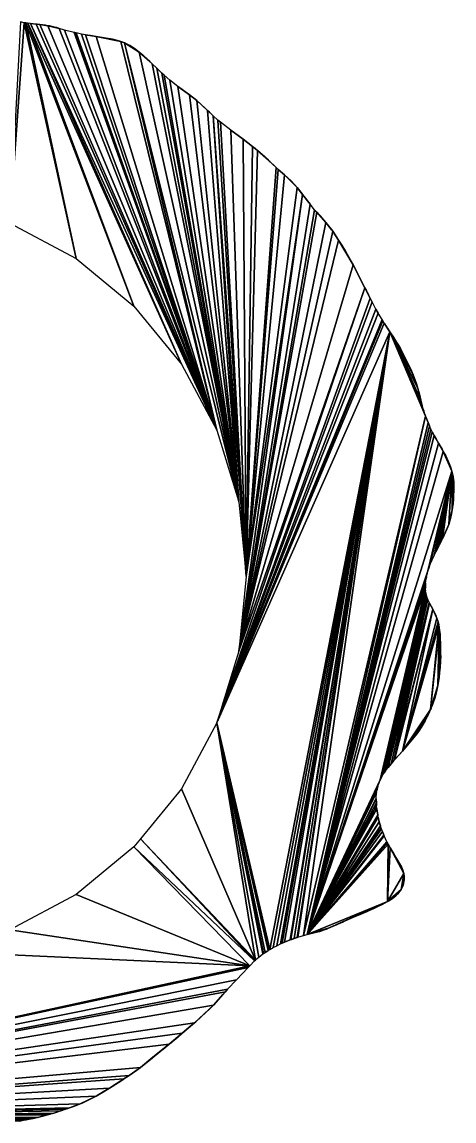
# Model space of a CAD drawing. Extents: x -96 to 96, y -96 to 93.
# Drawn here: x 25.7 to 95.7, y -88.3 to 89.9 of the extents above; entities that cross this region are included whole.
import ezdxf

# ---------------------------------------------------------------- set-up
doc = ezdxf.new("R2010")
doc.units = 0

msp = doc.modelspace()

# ---------------------------------------------------------------- linework, layer by layer
for points in [[(26.04, 89.79, 94), (25.43, 89.91, 94), (23.73, 57.28, 94)], [(26.04, 89.79, 94), (23.73, 57.28, 94), (34.45, 51.55, 94)], [(26.31, 89.75, 94), (26.04, 89.79, 94), (34.45, 51.55, 94)], [(26.31, 89.75, 94), (34.45, 51.55, 94), (43.84, 43.84, 94)], [(26.65, 89.7, 94), (26.31, 89.75, 94), (43.84, 43.84, 94)], [(26.65, 89.7, 94), (43.84, 43.84, 94), (51.55, 34.45, 94)], [(27.08, 89.65, 94), (26.65, 89.7, 94), (51.55, 34.45, 94)], [(27.97, 89.56, 94), (27.44, 89.62, 94), (27.08, 89.65, 94)], [(27.08, 89.65, 94), (51.55, 34.45, 94), (57.28, 23.73, 94)], [(27.97, 89.56, 94), (27.08, 89.65, 94), (57.28, 23.73, 94)], [(28.57, 89.49, 94), (28.17, 89.54, 94), (27.97, 89.56, 94)], [(28.57, 89.49, 94), (27.97, 89.56, 94), (57.28, 23.73, 94)], [(29.48, 89.37, 94), (28.73, 89.47, 94), (28.57, 89.49, 94)], [(29.88, 89.31, 94), (29.48, 89.37, 94), (28.57, 89.49, 94)], [(29.88, 89.31, 94), (28.57, 89.49, 94), (57.28, 23.73, 94)], [(30.79, 89.13, 94), (30.13, 89.27, 94), (29.88, 89.31, 94)], [(31.18, 89.04, 94), (30.79, 89.13, 94), (29.88, 89.31, 94)], [(31.7, 88.87, 94), (31.18, 89.04, 94), (29.88, 89.31, 94)], [(31.7, 88.87, 94), (29.88, 89.31, 94), (57.28, 23.73, 94)], [(31.7, 88.87, 94), (31.32, 89.01, 94), (31.18, 89.04, 94)], [(32.6, 88.59, 94), (31.7, 88.87, 94), (57.28, 23.73, 94)], [(34.16, 88.2, 94), (32.6, 88.59, 94), (57.28, 23.73, 94)], [(34.31, 88.16, 94), (34.24, 88.18, 94), (34.16, 88.2, 94)], [(34.31, 88.16, 94), (34.16, 88.2, 94), (57.28, 23.73, 94)], [(34.46, 88.13, 94), (34.31, 88.16, 94), (57.28, 23.73, 94)], [(35.36, 87.96, 94), (34.46, 88.13, 94), (57.28, 23.73, 94)], [(35.99, 87.84, 94), (35.36, 87.96, 94), (57.28, 23.73, 94)], [(37.71, 87.55, 94), (36.79, 87.72, 94), (35.99, 87.84, 94)], [(37.71, 87.55, 94), (35.99, 87.84, 94), (57.28, 23.73, 94)], [(39.03, 87.34, 94), (37.99, 87.51, 94), (37.71, 87.55, 94)], [(40.8, 87, 94), (39.03, 87.34, 94), (37.71, 87.55, 94)], [(41.7, 86.72, 94), (40.8, 87, 94), (37.71, 87.55, 94)], [(41.7, 86.72, 94), (37.71, 87.55, 94), (57.28, 23.73, 94)], [(40.57, 87.07, 94), (40.38, 87.1, 94), (39.03, 87.34, 94)], [(40.8, 87, 94), (40.57, 87.07, 94), (39.03, 87.34, 94)], [(41.7, 86.72, 94), (41.09, 86.93, 94), (40.8, 87, 94)], [(42.26, 86.53, 94), (42.01, 86.63, 94), (41.7, 86.72, 94)], [(42.29, 86.52, 94), (42.26, 86.53, 94), (41.7, 86.72, 94)], [(42.29, 86.52, 94), (41.7, 86.72, 94), (57.28, 23.73, 94)], [(43.15, 86.09, 94), (42.7, 86.33, 94), (42.29, 86.52, 94)], [(43.76, 85.71, 94), (43.15, 86.09, 94), (42.29, 86.52, 94)], [(42.29, 86.52, 94), (57.28, 23.73, 94), (60.81, 12.1, 94)], [(44.67, 85.03, 94), (43.76, 85.71, 94), (42.29, 86.52, 94)], [(44.67, 85.03, 94), (42.29, 86.52, 94), (60.81, 12.1, 94)], [(43.76, 85.71, 94), (43.28, 86.02, 94), (43.15, 86.09, 94)], [(43.93, 85.59, 94), (43.87, 85.63, 94), (43.76, 85.71, 94)], [(44.67, 85.03, 94), (43.93, 85.59, 94), (43.76, 85.71, 94)], [(44.67, 85.03, 94), (44.42, 85.23, 94), (43.93, 85.59, 94)], [(45.25, 84.54, 94), (45.12, 84.65, 94), (44.67, 85.03, 94)], [(45.35, 84.45, 94), (45.25, 84.54, 94), (44.67, 85.03, 94)], [(46.4, 83.49, 94), (45.35, 84.45, 94), (44.67, 85.03, 94)], [(46.79, 83.1, 94), (46.4, 83.49, 94), (44.67, 85.03, 94)], [(46.79, 83.1, 94), (44.67, 85.03, 94), (60.81, 12.1, 94)], [(46.4, 83.49, 94), (45.5, 84.32, 94), (45.35, 84.45, 94)], [(47.52, 82.41, 94), (46.79, 83.1, 94), (60.81, 12.1, 94)], [(48.33, 81.63, 94), (47.79, 82.16, 94), (47.52, 82.41, 94)], [(48.33, 81.63, 94), (47.52, 82.41, 94), (60.81, 12.1, 94)], [(48.74, 81.27, 94), (48.33, 81.63, 94), (60.81, 12.1, 94)], [(49.64, 80.5, 94), (48.74, 81.27, 94), (60.81, 12.1, 94)], [(50.97, 79.46, 94), (49.64, 80.5, 94), (60.81, 12.1, 94)], [(52.83, 78.08, 94), (51.08, 79.38, 94), (50.97, 79.46, 94)], [(52.83, 78.08, 94), (50.97, 79.46, 94), (60.81, 12.1, 94)], [(54.01, 77.16, 94), (53.07, 77.9, 94), (52.83, 78.08, 94)], [(54.01, 77.16, 94), (52.83, 78.08, 94), (60.81, 12.1, 94)], [(55.43, 75.88, 94), (54.69, 76.57, 94), (54.01, 77.16, 94)], [(55.74, 75.58, 94), (55.43, 75.88, 94), (54.01, 77.16, 94)], [(55.74, 75.58, 94), (54.01, 77.16, 94), (60.81, 12.1, 94)], [(56.67, 74.71, 94), (56.07, 75.28, 94), (55.74, 75.58, 94)], [(56.67, 74.71, 94), (55.74, 75.58, 94), (60.81, 12.1, 94)], [(56.67, 74.71, 94), (60.81, 12.1, 94), (62, 0, 94)], [(57.45, 74.01, 94), (56.67, 74.71, 94), (62, 0, 94)], [(57.86, 73.65, 94), (57.59, 73.89, 94), (57.45, 74.01, 94)], [(57.86, 73.65, 94), (57.45, 74.01, 94), (62, 0, 94)], [(59.51, 72.37, 94), (57.86, 73.65, 94), (62, 0, 94)], [(61.51, 70.89, 94), (60.01, 72.01, 94), (59.51, 72.37, 94)], [(61.51, 70.89, 94), (59.51, 72.37, 94), (62, 0, 94)], [(63.02, 69.73, 94), (62.67, 70.01, 94), (61.51, 70.89, 94)], [(63.02, 69.73, 94), (61.51, 70.89, 94), (62, 0, 94)], [(63.87, 69.05, 94), (63.02, 69.73, 94), (62, 0, 94)], [(63.57, 69.31, 94), (63.49, 69.38, 94), (63.02, 69.73, 94)], [(63.87, 69.05, 94), (63.57, 69.31, 94), (63.02, 69.73, 94)], [(66.86, 66.3, 94), (63.87, 69.05, 94), (62, 0, 94)], [(64.61, 68.43, 94), (64.01, 68.94, 94), (63.87, 69.05, 94)], [(64.98, 68.08, 94), (64.61, 68.43, 94), (63.87, 69.05, 94)], [(65.63, 67.48, 94), (64.98, 68.08, 94), (63.87, 69.05, 94)], [(66.86, 66.3, 94), (65.63, 67.48, 94), (63.87, 69.05, 94)], [(65.63, 67.48, 94), (65.21, 67.88, 94), (64.98, 68.08, 94)], [(67.19, 66, 94), (66.86, 66.3, 94), (62, 0, 94)], [(67.21, 65.99, 94), (67.19, 66, 94), (62, 0, 94)], [(68.22, 65.12, 94), (67.21, 65.99, 94), (62, 0, 94)], [(66.86, 66.3, 94), (65.71, 67.4, 94), (65.63, 67.48, 94)], [(66.86, 66.3, 94), (65.83, 67.3, 94), (65.71, 67.4, 94)], [(68.22, 65.12, 94), (67.68, 65.58, 94), (67.21, 65.99, 94)], [(70.28, 63.07, 94), (68.22, 65.12, 94), (62, 0, 94)], [(69.3, 64.15, 94), (68.8, 64.61, 94), (68.22, 65.12, 94)], [(70.28, 63.07, 94), (69.3, 64.15, 94), (68.22, 65.12, 94)], [(71.14, 61.96, 94), (70.28, 63.07, 94), (62, 0, 94)], [(70.28, 63.07, 94), (69.85, 63.57, 94), (69.3, 64.15, 94)], [(71.08, 62.03, 94), (70.84, 62.38, 94), (70.28, 63.07, 94)], [(71.14, 61.96, 94), (71.08, 62.03, 94), (70.28, 63.07, 94)], [(71.14, 61.96, 94), (62, 0, 94), (60.81, -12.1, 94)], [(72.36, 60.38, 94), (71.14, 61.96, 94), (60.81, -12.1, 94)], [(72.36, 60.38, 94), (71.88, 61.02, 94), (71.14, 61.96, 94)], [(73.1, 59.47, 94), (72.36, 60.38, 94), (60.81, -12.1, 94)], [(73.44, 59.06, 94), (73.1, 59.47, 94), (60.81, -12.1, 94)], [(74.93, 57.4, 94), (73.44, 59.06, 94), (60.81, -12.1, 94)], [(73.44, 59.06, 94), (73.38, 59.14, 94), (73.1, 59.47, 94)], [(74, 58.46, 94), (73.86, 58.62, 94), (73.44, 59.06, 94)], [(74.93, 57.4, 94), (74, 58.46, 94), (73.44, 59.06, 94)], [(76.04, 55.97, 94), (74.93, 57.4, 94), (60.81, -12.1, 94)], [(74.93, 57.4, 94), (74.58, 57.82, 94), (74, 58.46, 94)], [(75.12, 57.17, 94), (75.05, 57.26, 94), (74.93, 57.4, 94)], [(75.51, 56.66, 94), (75.12, 57.17, 94), (74.93, 57.4, 94)], [(76.04, 55.97, 94), (75.51, 56.66, 94), (74.93, 57.4, 94)], [(76.98, 54.55, 94), (76.04, 55.97, 94), (60.81, -12.1, 94)], [(76.04, 55.97, 94), (75.87, 56.22, 94), (75.51, 56.66, 94)], [(76.39, 55.47, 94), (76.21, 55.74, 94), (76.04, 55.97, 94)], [(76.98, 54.55, 94), (76.39, 55.47, 94), (76.04, 55.97, 94)], [(76.98, 54.55, 94), (76.9, 54.7, 94), (76.39, 55.47, 94)], [(79.34, 50.52, 94), (76.98, 54.55, 94), (60.81, -12.1, 94)], [(77.43, 53.85, 94), (77.32, 54.04, 94), (76.98, 54.55, 94)], [(77.51, 53.72, 94), (77.43, 53.85, 94), (76.98, 54.55, 94)], [(78.1, 52.73, 94), (77.51, 53.72, 94), (76.98, 54.55, 94)], [(79.34, 50.52, 94), (78.1, 52.73, 94), (76.98, 54.55, 94)], [(78.1, 52.73, 94), (77.88, 53.12, 94), (77.51, 53.72, 94)], [(79.34, 50.52, 94), (78.36, 52.28, 94), (78.1, 52.73, 94)], [(81.25, 46.79, 94), (79.34, 50.52, 94), (60.81, -12.1, 94)], [(80.62, 48.09, 94), (80.13, 49.06, 94), (79.34, 50.52, 94)], [(80.7, 47.9, 94), (80.62, 48.09, 94), (79.34, 50.52, 94)], [(80.76, 47.77, 94), (80.7, 47.9, 94), (79.34, 50.52, 94)], [(81.14, 47, 94), (80.76, 47.77, 94), (79.34, 50.52, 94)], [(81.25, 46.79, 94), (81.14, 47, 94), (79.34, 50.52, 94)], [(81.25, 46.79, 94), (60.81, -12.1, 94), (57.28, -23.73, 94)], [(82.1, 45.15, 94), (81.25, 46.79, 94), (57.28, -23.73, 94)], [(81.14, 47, 94), (80.97, 47.39, 94), (80.76, 47.77, 94)], [(81.49, 46.36, 94), (81.28, 46.74, 94), (81.25, 46.79, 94)], [(81.56, 46.21, 94), (81.49, 46.36, 94), (81.25, 46.79, 94)], [(81.83, 45.71, 94), (81.56, 46.21, 94), (81.25, 46.79, 94)], [(82.1, 45.15, 94), (81.83, 45.71, 94), (81.25, 46.79, 94)], [(82.42, 44.52, 94), (82.1, 45.15, 94), (57.28, -23.73, 94)], [(83.04, 43.36, 94), (82.42, 44.52, 94), (57.28, -23.73, 94)], [(83.4, 42.72, 94), (83.04, 43.36, 94), (57.28, -23.73, 94)], [(83.4, 42.72, 94), (83.31, 42.89, 94), (83.04, 43.36, 94)], [(84.05, 41.65, 94), (83.4, 42.72, 94), (57.28, -23.73, 94)], [(84.15, 41.48, 94), (84.05, 41.65, 94), (57.28, -23.73, 94)], [(84.4, 41.09, 94), (84.15, 41.48, 94), (57.28, -23.73, 94)], [(85.31, 39.68, 94), (84.4, 41.09, 94), (57.28, -23.73, 94)], [(84.15, 41.48, 94), (84.12, 41.54, 94), (84.05, 41.65, 94)], [(85.31, 39.68, 94), (85.07, 40.08, 94), (84.4, 41.09, 94)], [(85.31, 39.68, 94), (57.28, -23.73, 94), (65.84, -60.48, 94)], [(85.31, 39.68, 94), (65.84, -60.48, 94), (66.38, -60.18, 94)], [(85.31, 39.68, 94), (66.38, -60.18, 94), (66.99, -59.86, 94)], [(85.31, 39.68, 94), (66.99, -59.86, 94), (67.57, -59.58, 94)], [(85.31, 39.68, 94), (67.57, -59.58, 94), (67.84, -59.45, 94)], [(85.31, 39.68, 94), (67.84, -59.45, 94), (68.23, -59.28, 94)], [(85.31, 39.68, 94), (68.23, -59.28, 94), (69.14, -58.92, 94)], [(85.31, 39.68, 94), (69.14, -58.92, 94), (69.27, -58.87, 94)], [(85.31, 39.68, 94), (69.27, -58.87, 94), (69.8, -58.67, 94)], [(85.31, 39.68, 94), (69.8, -58.67, 94), (70.26, -58.51, 94)], [(85.31, 39.68, 94), (70.26, -58.51, 94), (70.39, -58.47, 94)], [(85.31, 39.68, 94), (70.39, -58.47, 94), (71.3, -58.19, 94)], [(91.09, 25.99, 94), (85.31, 39.68, 94), (71.3, -58.19, 94)], [(85.97, 38.65, 94), (85.83, 38.9, 94), (85.31, 39.68, 94)], [(86.68, 37.49, 94), (85.97, 38.65, 94), (85.31, 39.68, 94)], [(87, 36.96, 94), (86.68, 37.49, 94), (85.31, 39.68, 94)], [(87.03, 36.91, 94), (87, 36.96, 94), (85.31, 39.68, 94)], [(88.28, 34.48, 94), (87.03, 36.91, 94), (85.31, 39.68, 94)], [(88.37, 34.27, 94), (88.28, 34.48, 94), (85.31, 39.68, 94)], [(89.05, 32.72, 94), (88.37, 34.27, 94), (85.31, 39.68, 94)], [(89.83, 30.49, 94), (89.05, 32.72, 94), (85.31, 39.68, 94)], [(90.33, 28.6, 94), (89.83, 30.49, 94), (85.31, 39.68, 94)], [(90.55, 27.75, 94), (90.33, 28.6, 94), (85.31, 39.68, 94)], [(90.81, 26.85, 94), (90.55, 27.75, 94), (85.31, 39.68, 94)], [(91.02, 26.18, 94), (90.81, 26.85, 94), (85.31, 39.68, 94)], [(91.09, 25.99, 94), (91.02, 26.18, 94), (85.31, 39.68, 94)], [(87, 36.96, 94), (86.73, 37.41, 94), (86.68, 37.49, 94)], [(88.28, 34.48, 94), (87.75, 35.58, 94), (87.03, 36.91, 94)], [(88.37, 34.27, 94), (88.34, 34.35, 94), (88.28, 34.48, 94)], [(88.64, 33.72, 94), (88.58, 33.86, 94), (88.37, 34.27, 94)], [(89.05, 32.72, 94), (88.64, 33.72, 94), (88.37, 34.27, 94)], [(89.05, 32.72, 94), (88.99, 32.87, 94), (88.64, 33.72, 94)], [(89.09, 32.61, 94), (89.08, 32.65, 94), (89.05, 32.72, 94)], [(89.6, 31.26, 94), (89.09, 32.61, 94), (89.05, 32.72, 94)], [(89.83, 30.49, 94), (89.6, 31.26, 94), (89.05, 32.72, 94)], [(89.6, 31.26, 94), (89.23, 32.27, 94), (89.09, 32.61, 94)], [(89.65, 31.1, 94), (89.63, 31.16, 94), (89.6, 31.26, 94)], [(89.83, 30.49, 94), (89.65, 31.1, 94), (89.6, 31.26, 94)], [(90.05, 29.7, 94), (89.87, 30.36, 94), (89.83, 30.49, 94)], [(90.09, 29.57, 94), (90.05, 29.7, 94), (89.83, 30.49, 94)], [(90.33, 28.6, 94), (90.09, 29.57, 94), (89.83, 30.49, 94)], [(90.33, 28.6, 94), (90.13, 29.43, 94), (90.09, 29.57, 94)], [(90.55, 27.75, 94), (90.38, 28.4, 94), (90.33, 28.6, 94)], [(91.09, 25.99, 94), (71.3, -58.19, 94), (71.88, -58.03, 94)], [(91.48, 24.95, 94), (91.09, 25.99, 94), (71.88, -58.03, 94)], [(91.44, 25.08, 94), (91.22, 25.67, 94), (91.09, 25.99, 94)], [(91.48, 24.95, 94), (91.44, 25.08, 94), (91.09, 25.99, 94)], [(91.71, 24.41, 94), (91.48, 24.95, 94), (71.88, -58.03, 94)], [(91.93, 23.9, 94), (91.71, 24.41, 94), (71.88, -58.03, 94)], [(92.17, 23.44, 94), (91.93, 23.9, 94), (71.88, -58.03, 94)], [(92.47, 22.86, 94), (92.17, 23.44, 94), (71.88, -58.03, 94)], [(91.71, 24.41, 94), (91.55, 24.79, 94), (91.48, 24.95, 94)], [(92.42, 22.97, 94), (92.22, 23.35, 94), (92.17, 23.44, 94)], [(92.47, 22.86, 94), (92.42, 22.97, 94), (92.17, 23.44, 94)], [(93.16, 21.62, 94), (92.47, 22.86, 94), (71.88, -58.03, 94)], [(93.95, 20.25, 94), (93.16, 21.62, 94), (71.88, -58.03, 94)], [(92.83, 22.22, 94), (92.55, 22.73, 94), (92.47, 22.86, 94)], [(93.16, 21.62, 94), (92.83, 22.22, 94), (92.47, 22.86, 94)], [(93.75, 20.64, 94), (93.35, 21.33, 94), (93.16, 21.62, 94)], [(93.95, 20.25, 94), (93.75, 20.64, 94), (93.16, 21.62, 94)], [(95.36, 17.07, 94), (93.95, 20.25, 94), (71.88, -58.03, 94)], [(93.95, 20.25, 94), (93.92, 20.31, 94), (93.75, 20.64, 94)], [(94.35, 19.55, 94), (94.28, 19.68, 94), (93.95, 20.25, 94)], [(94.93, 18.3, 94), (94.35, 19.55, 94), (93.95, 20.25, 94)], [(95.36, 17.07, 94), (94.93, 18.3, 94), (93.95, 20.25, 94)], [(94.93, 18.3, 94), (94.52, 19.21, 94), (94.35, 19.55, 94)], [(95.12, 17.78, 94), (94.98, 18.16, 94), (94.93, 18.3, 94)], [(95.36, 17.07, 94), (95.12, 17.78, 94), (94.93, 18.3, 94)], [(91.47, 0.94, 94), (95.36, 17.07, 94), (71.88, -58.03, 94)], [(91.47, 0.94, 94), (91.65, 1.49, 94), (95.36, 17.07, 94)], [(91.65, 1.49, 94), (91.84, 1.99, 94), (95.36, 17.07, 94)], [(91.84, 1.99, 94), (92.49, 3.42, 94), (95.36, 17.07, 94)], [(92.49, 3.42, 94), (92.8, 4.07, 94), (95.36, 17.07, 94)], [(92.8, 4.07, 94), (92.81, 4.1, 94), (95.36, 17.07, 94)], [(92.81, 4.1, 94), (93.22, 4.93, 94), (95.36, 17.07, 94)], [(93.22, 4.93, 94), (93.32, 5.12, 94), (95.36, 17.07, 94)], [(93.32, 5.12, 94), (93.67, 5.79, 94), (95.36, 17.07, 94)], [(93.67, 5.79, 94), (93.83, 6.1, 94), (95.36, 17.07, 94)], [(93.83, 6.1, 94), (94.83, 8.42, 94), (95.36, 17.07, 94)], [(94.83, 8.42, 94), (95.37, 10.83, 94), (95.36, 17.07, 94)], [(95.36, 17.07, 94), (95.18, 17.64, 94), (95.12, 17.78, 94)], [(95.53, 16.21, 94), (95.48, 16.6, 94), (95.36, 17.07, 94)], [(95.62, 15.69, 94), (95.53, 16.21, 94), (95.36, 17.07, 94)], [(95.69, 14.64, 94), (95.62, 15.69, 94), (95.36, 17.07, 94)], [(95.59, 12.42, 94), (95.69, 14.64, 94), (95.36, 17.07, 94)], [(95.37, 10.83, 94), (95.59, 12.42, 94), (95.36, 17.07, 94)], [(95.62, 15.69, 94), (95.57, 16.08, 94), (95.53, 16.21, 94)], [(95.59, 12.42, 94), (95.61, 12.62, 94), (95.69, 14.64, 94)], [(95.61, 12.62, 94), (95.69, 13.68, 94), (95.69, 14.64, 94)], [(95.64, 15.42, 94), (95.63, 15.55, 94), (95.62, 15.69, 94)], [(95.69, 14.64, 94), (95.64, 15.42, 94), (95.62, 15.69, 94)], [(95.69, 14.64, 94), (95.67, 15.03, 94), (95.64, 15.42, 94)], [(95.69, 13.68, 94), (95.69, 14.51, 94), (95.69, 14.64, 94)], [(95.59, 12.42, 94), (95.61, 12.56, 94), (95.61, 12.62, 94)], [(94.83, 8.42, 94), (95.12, 9.43, 94), (95.37, 10.83, 94)], [(95.12, 9.43, 94), (95.22, 9.88, 94), (95.37, 10.83, 94)], [(95.22, 9.88, 94), (95.24, 9.95, 94), (95.37, 10.83, 94)], [(95.37, 10.83, 94), (95.48, 11.38, 94), (95.59, 12.42, 94)], [(95.48, 11.38, 94), (95.54, 11.9, 94), (95.59, 12.42, 94)], [(94.83, 8.42, 94), (94.93, 8.76, 94), (95.12, 9.43, 94)], [(93.83, 6.1, 94), (93.89, 6.22, 94), (94.83, 8.42, 94)], [(93.89, 6.22, 94), (94.33, 7.18, 94), (94.83, 8.42, 94)], [(93.89, 6.22, 94), (94.11, 6.69, 94), (94.33, 7.18, 94)], [(94.33, 7.18, 94), (94.38, 7.29, 94), (94.83, 8.42, 94)], [(94.38, 7.29, 94), (94.78, 8.27, 94), (94.83, 8.42, 94)], [(93.32, 5.12, 94), (93.59, 5.64, 94), (93.67, 5.79, 94)], [(92.81, 4.1, 94), (93.19, 4.82, 94), (93.22, 4.93, 94)], [(91.35, 0.49, 94), (91.47, 0.94, 94), (71.88, -58.03, 94)], [(91.24, 0.03, 94), (91.35, 0.49, 94), (71.88, -58.03, 94)], [(91.21, -0.1, 94), (91.24, 0.03, 94), (71.88, -58.03, 94)], [(91.47, 0.94, 94), (91.61, 1.36, 94), (91.65, 1.49, 94)], [(91.07, -1.01, 94), (91.21, -0.1, 94), (71.88, -58.03, 94)], [(91.06, -1.15, 94), (91.07, -1.01, 94), (71.88, -58.03, 94)], [(91.05, -1.67, 94), (91.06, -1.15, 94), (71.88, -58.03, 94)], [(91.05, -1.8, 94), (91.05, -1.67, 94), (71.88, -58.03, 94)], [(91.05, -1.67, 94), (91.05, -1.58, 94), (91.06, -1.15, 94)], [(91.05, -1.8, 94), (71.88, -58.03, 94), (83.72, -32.98, 94)], [(91.06, -2.19, 94), (91.05, -1.8, 94), (83.72, -32.98, 94)], [(91.06, -2.19, 94), (83.72, -32.98, 94), (83.99, -32.46, 94)], [(91.12, -2.63, 94), (91.06, -2.19, 94), (83.99, -32.46, 94)], [(91.12, -2.63, 94), (83.99, -32.46, 94), (84.18, -32.13, 94)], [(91.15, -2.77, 94), (91.12, -2.63, 94), (84.18, -32.13, 94)], [(91.15, -2.77, 94), (84.18, -32.13, 94), (84.38, -31.84, 94)], [(91.26, -3.24, 94), (91.15, -2.77, 94), (84.38, -31.84, 94)], [(91.26, -3.24, 94), (84.38, -31.84, 94), (84.66, -31.42, 94)], [(91.27, -3.29, 94), (91.26, -3.24, 94), (84.66, -31.42, 94)], [(91.27, -3.29, 94), (84.66, -31.42, 94), (84.76, -31.28, 94)], [(91.44, -3.71, 94), (91.27, -3.29, 94), (84.76, -31.28, 94)], [(91.26, -3.24, 94), (91.18, -2.9, 94), (91.15, -2.77, 94)], [(91.44, -3.71, 94), (84.76, -31.28, 94), (85.02, -30.97, 94)], [(91.65, -4.21, 94), (91.44, -3.71, 94), (85.02, -30.97, 94)], [(91.65, -4.21, 94), (85.02, -30.97, 94), (85.49, -30.39, 94)], [(91.71, -4.33, 94), (91.65, -4.21, 94), (85.49, -30.39, 94)], [(91.71, -4.33, 94), (85.49, -30.39, 94), (85.94, -29.84, 94)], [(92.24, -5.32, 94), (91.71, -4.33, 94), (85.94, -29.84, 94)], [(92.24, -5.32, 94), (85.94, -29.84, 94), (86.06, -29.72, 94)], [(92.24, -5.32, 94), (86.06, -29.72, 94), (87.34, -28.3, 94)], [(92.93, -6.75, 94), (92.24, -5.32, 94), (87.34, -28.3, 94)], [(92.24, -5.32, 94), (92.04, -4.94, 94), (91.71, -4.33, 94)], [(92.59, -5.98, 94), (92.43, -5.63, 94), (92.24, -5.32, 94)], [(92.79, -6.36, 94), (92.59, -5.98, 94), (92.24, -5.32, 94)], [(92.93, -6.75, 94), (92.79, -6.36, 94), (92.24, -5.32, 94)], [(93.12, -7.34, 94), (92.93, -6.75, 94), (87.34, -28.3, 94)], [(93.12, -7.34, 94), (92.99, -6.89, 94), (92.93, -6.75, 94)], [(93.21, -7.8, 94), (93.12, -7.34, 94), (87.34, -28.3, 94)], [(93.24, -7.94, 94), (93.21, -7.8, 94), (87.34, -28.3, 94)], [(93.24, -7.94, 94), (87.34, -28.3, 94), (91.91, -21.57, 94)], [(93.3, -8.34, 94), (93.24, -7.94, 94), (91.91, -21.57, 94)], [(91.91, -21.57, 94), (93.08, -17.66, 94), (93.3, -8.34, 94)], [(93.08, -17.66, 94), (93.52, -11.45, 94), (93.3, -8.34, 94)], [(93.21, -7.8, 94), (93.14, -7.41, 94), (93.12, -7.34, 94)], [(93.29, -8.15, 94), (93.26, -7.95, 94), (93.24, -7.94, 94)], [(93.3, -8.34, 94), (93.29, -8.15, 94), (93.24, -7.94, 94)], [(93.43, -9.43, 94), (93.38, -8.98, 94), (93.3, -8.34, 94)], [(93.52, -11.45, 94), (93.43, -9.43, 94), (93.3, -8.34, 94)], [(93.52, -11.45, 94), (93.43, -9.5, 94), (93.43, -9.43, 94)], [(93.52, -11.45, 94), (93.51, -10.93, 94), (93.43, -9.5, 94)], [(93.08, -17.66, 94), (93.36, -15.63, 94), (93.52, -11.45, 94)], [(93.36, -15.63, 94), (93.53, -12.49, 94), (93.52, -11.45, 94)], [(93.53, -12.49, 94), (93.53, -11.72, 94), (93.52, -11.45, 94)], [(93.53, -12.49, 94), (93.53, -12.11, 94), (93.53, -11.72, 94)], [(93.36, -15.63, 94), (93.47, -14.72, 94), (93.53, -12.49, 94)], [(93.47, -14.72, 94), (93.54, -12.82, 94), (93.53, -12.49, 94)], [(93.47, -14.72, 94), (93.51, -14.06, 94), (93.54, -12.82, 94)], [(93.08, -17.66, 94), (93.29, -16.38, 94), (93.36, -15.63, 94)], [(93.29, -16.38, 94), (93.31, -16.23, 94), (93.36, -15.63, 94)], [(93.31, -16.23, 94), (93.35, -15.78, 94), (93.36, -15.63, 94)], [(93.36, -15.63, 94), (93.45, -14.85, 94), (93.47, -14.72, 94)], [(91.91, -21.57, 94), (92.64, -19.55, 94), (93.08, -17.66, 94)], [(92.64, -19.55, 94), (92.81, -18.89, 94), (93.08, -17.66, 94)], [(92.81, -18.89, 94), (93.05, -17.83, 94), (93.08, -17.66, 94)], [(93.08, -17.66, 94), (93.28, -16.45, 94), (93.29, -16.38, 94)], [(93.29, -16.38, 94), (93.3, -16.32, 94), (93.31, -16.23, 94)], [(91.91, -21.57, 94), (92.28, -20.65, 94), (92.64, -19.55, 94)], [(92.28, -20.65, 94), (92.46, -20.13, 94), (92.64, -19.55, 94)], [(92.64, -19.55, 94), (92.69, -19.39, 94), (92.81, -18.89, 94)], [(91.91, -21.57, 94), (92, -21.38, 94), (92.28, -20.65, 94)], [(91.91, -21.57, 94), (91.95, -21.5, 94), (92, -21.38, 94)], [(87.34, -28.3, 94), (91.46, -22.54, 94), (91.91, -21.57, 94)], [(87.34, -28.3, 94), (90.38, -24.49, 94), (91.46, -22.54, 94)], [(90.38, -24.49, 94), (91.19, -23.07, 94), (91.46, -22.54, 94)], [(90.38, -24.49, 94), (91.03, -23.4, 94), (91.19, -23.07, 94)], [(91.19, -23.07, 94), (91.35, -22.77, 94), (91.46, -22.54, 94)], [(91.46, -22.54, 94), (91.71, -22.01, 94), (91.91, -21.57, 94)], [(91.46, -22.54, 94), (91.68, -22.08, 94), (91.71, -22.01, 94)], [(57.28, -23.73, 94), (51.55, -34.45, 94), (63.51, -62.18, 94)], [(57.28, -23.73, 94), (63.51, -62.18, 94), (64.08, -61.7, 94)], [(57.28, -23.73, 94), (64.08, -61.7, 94), (64.74, -61.19, 94)], [(57.28, -23.73, 94), (64.74, -61.19, 94), (64.84, -61.12, 94)], [(57.28, -23.73, 94), (64.84, -61.12, 94), (65.1, -60.94, 94)], [(57.28, -23.73, 94), (65.1, -60.94, 94), (65.59, -60.62, 94)], [(57.28, -23.73, 94), (65.59, -60.62, 94), (65.64, -60.59, 94)], [(57.28, -23.73, 94), (65.64, -60.59, 94), (65.84, -60.48, 94)], [(87.34, -28.3, 94), (89.72, -25.45, 94), (90.38, -24.49, 94)], [(89.72, -25.45, 94), (90.09, -24.94, 94), (90.38, -24.49, 94)], [(89.72, -25.45, 94), (89.94, -25.15, 94), (90.09, -24.94, 94)], [(90.09, -24.94, 94), (90.17, -24.83, 94), (90.38, -24.49, 94)], [(90.38, -24.49, 94), (90.92, -23.59, 94), (91.03, -23.4, 94)], [(87.34, -28.3, 94), (88.71, -26.72, 94), (89.72, -25.45, 94)], [(87.34, -28.3, 94), (88.46, -27.02, 94), (88.71, -26.72, 94)], [(88.71, -26.72, 94), (89.13, -26.2, 94), (89.72, -25.45, 94)], [(86.06, -29.72, 94), (86.22, -29.54, 94), (87.34, -28.3, 94)], [(85.49, -30.39, 94), (85.82, -29.99, 94), (85.94, -29.84, 94)], [(85.94, -29.84, 94), (86, -29.78, 94), (86.06, -29.72, 94)], [(84.38, -31.84, 94), (84.41, -31.8, 94), (84.66, -31.42, 94)], [(85.02, -30.97, 94), (85.13, -30.84, 94), (85.49, -30.39, 94)], [(71.88, -58.03, 94), (83.54, -33.37, 94), (83.72, -32.98, 94)], [(71.88, -58.03, 94), (83.49, -33.5, 94), (83.54, -33.37, 94)], [(71.88, -58.03, 94), (83.36, -33.92, 94), (83.49, -33.5, 94)], [(83.72, -32.98, 94), (83.95, -32.53, 94), (83.99, -32.46, 94)], [(83.72, -32.98, 94), (83.89, -32.67, 94), (83.95, -32.53, 94)], [(83.72, -32.98, 94), (83.76, -32.9, 94), (83.89, -32.67, 94)], [(51.55, -34.45, 94), (44.91, -42.54, 94), (63.51, -62.18, 94)], [(71.88, -58.03, 94), (83.33, -34.03, 94), (83.36, -33.92, 94)], [(71.88, -58.03, 94), (83.29, -34.22, 94), (83.33, -34.03, 94)], [(71.88, -58.03, 94), (83.23, -34.55, 94), (83.29, -34.22, 94)], [(71.88, -58.03, 94), (83.16, -35.03, 94), (83.23, -34.55, 94)], [(71.88, -58.03, 94), (83.09, -36.02, 94), (83.16, -35.03, 94)], [(83.23, -34.55, 94), (83.26, -34.41, 94), (83.29, -34.22, 94)], [(71.88, -58.03, 94), (83.09, -36.11, 94), (83.09, -36.02, 94)], [(71.88, -58.03, 94), (83.12, -36.64, 94), (83.09, -36.11, 94)], [(71.88, -58.03, 94), (83.15, -37.16, 94), (83.12, -36.64, 94)], [(71.88, -58.03, 94), (83.19, -37.59, 94), (83.15, -37.16, 94)], [(83.12, -36.64, 94), (83.12, -36.5, 94), (83.09, -36.11, 94)], [(83.15, -37.16, 94), (83.15, -37.02, 94), (83.12, -36.64, 94)], [(71.88, -58.03, 94), (83.2, -37.68, 94), (83.19, -37.59, 94)], [(71.88, -58.03, 94), (83.34, -38.68, 94), (83.2, -37.68, 94)], [(71.88, -58.03, 94), (83.36, -38.76, 94), (83.34, -38.68, 94)], [(71.88, -58.03, 94), (83.41, -39.01, 94), (83.36, -38.76, 94)], [(71.88, -58.03, 94), (83.59, -39.77, 94), (83.41, -39.01, 94)], [(83.34, -38.68, 94), (83.34, -38.61, 94), (83.2, -37.68, 94)], [(83.59, -39.77, 94), (83.51, -39.38, 94), (83.41, -39.01, 94)], [(71.88, -58.03, 94), (83.78, -40.44, 94), (83.59, -39.77, 94)], [(71.88, -58.03, 94), (83.89, -40.81, 94), (83.78, -40.44, 94)], [(71.88, -58.03, 94), (83.93, -40.93, 94), (83.89, -40.81, 94)], [(71.88, -58.03, 94), (84.08, -41.33, 94), (83.93, -40.93, 94)], [(83.78, -40.44, 94), (83.7, -40.15, 94), (83.59, -39.77, 94)], [(44.91, -42.54, 94), (43.84, -43.84, 94), (63.37, -62.32, 94)], [(44.91, -42.54, 94), (63.37, -62.32, 94), (63.51, -62.18, 94)], [(71.88, -58.03, 94), (84.33, -41.92, 94), (84.08, -41.33, 94)], [(71.88, -58.03, 94), (84.39, -42.06, 94), (84.33, -41.92, 94)], [(71.88, -58.03, 94), (84.83, -43, 94), (84.39, -42.06, 94)], [(84.33, -41.92, 94), (84.28, -41.78, 94), (84.08, -41.33, 94)], [(84.39, -42.06, 94), (84.37, -42.01, 94), (84.33, -41.92, 94)], [(62.61, -63.11, 94), (43.84, -43.84, 94), (34.45, -51.55, 94)], [(62.61, -63.11, 94), (63.37, -62.32, 94), (43.84, -43.84, 94)], [(71.88, -58.03, 94), (84.89, -43.12, 94), (84.83, -43, 94)], [(71.88, -58.03, 94), (85.04, -43.42, 94), (84.89, -43.12, 94)], [(71.88, -58.03, 94), (84.93, -52.69, 94), (85.04, -43.42, 94)], [(84.93, -52.69, 94), (85.37, -43.97, 94), (85.04, -43.42, 94)], [(84.93, -52.69, 94), (87.54, -48.16, 94), (85.37, -43.97, 94)], [(85.37, -43.97, 94), (85.3, -43.84, 94), (85.04, -43.42, 94)], [(85.92, -44.99, 94), (85.44, -44.1, 94), (85.37, -43.97, 94)], [(87.54, -48.16, 94), (85.92, -44.99, 94), (85.37, -43.97, 94)], [(85.92, -44.99, 94), (85.85, -44.86, 94), (85.44, -44.1, 94)], [(87.54, -48.16, 94), (85.99, -45.12, 94), (85.92, -44.99, 94)], [(86.38, -45.7, 94), (86.26, -45.51, 94), (85.99, -45.12, 94)], [(87.19, -47.07, 94), (86.38, -45.7, 94), (85.99, -45.12, 94)], [(87.4, -47.6, 94), (87.19, -47.07, 94), (85.99, -45.12, 94)], [(87.54, -48.16, 94), (87.4, -47.6, 94), (85.99, -45.12, 94)], [(87.19, -47.07, 94), (86.92, -46.56, 94), (86.38, -45.7, 94)], [(87.4, -47.6, 94), (87.35, -47.46, 94), (87.19, -47.07, 94)], [(87.54, -48.16, 94), (87.53, -48.12, 94), (87.4, -47.6, 94)], [(84.93, -52.69, 94), (87.15, -50.73, 94), (87.54, -48.16, 94)], [(87.15, -50.73, 94), (87.62, -49.16, 94), (87.54, -48.16, 94)], [(87.15, -50.73, 94), (87.43, -50.06, 94), (87.62, -49.16, 94)], [(87.43, -50.06, 94), (87.54, -49.68, 94), (87.62, -49.16, 94)], [(87.62, -48.64, 94), (87.62, -48.64, 94), (87.54, -48.16, 94)], [(87.62, -49.16, 94), (87.62, -48.64, 94), (87.54, -48.16, 94)], [(87.62, -49.16, 94), (87.62, -49.16, 94), (87.62, -48.64, 94)], [(62.61, -63.11, 94), (34.45, -51.55, 94), (23.73, -57.28, 94)], [(84.93, -52.69, 94), (85.98, -51.99, 94), (87.15, -50.73, 94)], [(85.98, -51.99, 94), (86.51, -51.53, 94), (87.15, -50.73, 94)], [(85.98, -51.99, 94), (86.26, -51.78, 94), (86.51, -51.53, 94)], [(86.51, -51.53, 94), (86.77, -51.25, 94), (87.15, -50.73, 94)], [(87.15, -50.73, 94), (87.4, -50.21, 94), (87.43, -50.06, 94)], [(71.88, -58.03, 94), (75.49, -56.97, 94), (84.93, -52.69, 94)], [(75.49, -56.97, 94), (76.76, -56.4, 94), (84.93, -52.69, 94)], [(76.76, -56.4, 94), (77.91, -55.9, 94), (84.93, -52.69, 94)], [(77.91, -55.9, 94), (79.41, -55.23, 94), (84.93, -52.69, 94)], [(79.41, -55.23, 94), (84.04, -53.18, 94), (84.93, -52.69, 94)], [(79.41, -55.23, 94), (81.96, -54.16, 94), (84.04, -53.18, 94)], [(81.96, -54.16, 94), (83.8, -53.31, 94), (84.04, -53.18, 94)], [(81.96, -54.16, 94), (82.69, -53.85, 94), (83.8, -53.31, 94)], [(84.04, -53.18, 94), (84.81, -52.77, 94), (84.93, -52.69, 94)], [(84.04, -53.18, 94), (84.45, -52.97, 94), (84.81, -52.77, 94)], [(84.93, -52.69, 94), (85.58, -52.29, 94), (85.98, -51.99, 94)], [(84.93, -52.69, 94), (85.05, -52.62, 94), (85.58, -52.29, 94)], [(85.58, -52.29, 94), (85.83, -52.11, 94), (85.98, -51.99, 94)], [(77.91, -55.9, 94), (78.04, -55.84, 94), (79.41, -55.23, 94)], [(79.41, -55.23, 94), (80.62, -54.73, 94), (81.96, -54.16, 94)], [(79.41, -55.23, 94), (80.23, -54.89, 94), (80.62, -54.73, 94)], [(79.41, -55.23, 94), (80.19, -54.92, 94), (80.23, -54.89, 94)], [(80.23, -54.89, 94), (80.29, -54.87, 94), (80.62, -54.73, 94)], [(80.62, -54.73, 94), (80.82, -54.64, 94), (81.96, -54.16, 94)], [(80.62, -54.73, 94), (80.78, -54.66, 94), (80.82, -54.64, 94)], [(80.82, -54.64, 94), (81.5, -54.37, 94), (81.96, -54.16, 94)], [(71.88, -58.03, 94), (74.36, -57.4, 94), (75.49, -56.97, 94)], [(74.36, -57.4, 94), (74.63, -57.3, 94), (75.49, -56.97, 94)], [(74.63, -57.3, 94), (75.01, -57.17, 94), (75.49, -56.97, 94)], [(75.49, -56.97, 94), (76.62, -56.47, 94), (76.76, -56.4, 94)], [(75.49, -56.97, 94), (75.65, -56.91, 94), (76.62, -56.47, 94)], [(76.62, -56.47, 94), (76.63, -56.46, 94), (76.76, -56.4, 94)], [(76.76, -56.4, 94), (77.24, -56.2, 94), (77.91, -55.9, 94)], [(76.76, -56.4, 94), (77.1, -56.27, 94), (77.24, -56.2, 94)], [(77.24, -56.2, 94), (77.63, -56.03, 94), (77.91, -55.9, 94)], [(62.61, -63.11, 94), (23.73, -57.28, 94), (12.1, -60.81, 94)], [(69.27, -58.87, 94), (69.41, -58.83, 94), (69.8, -58.67, 94)], [(69.8, -58.67, 94), (70.13, -58.57, 94), (70.26, -58.51, 94)], [(71.88, -58.03, 94), (73.84, -57.58, 94), (74.36, -57.4, 94)], [(71.88, -58.03, 94), (72.99, -57.79, 94), (73.84, -57.58, 94)], [(71.88, -58.03, 94), (72.02, -58, 94), (72.99, -57.79, 94)], [(73.84, -57.58, 94), (73.97, -57.54, 94), (74.36, -57.4, 94)], [(74.36, -57.4, 94), (74.49, -57.35, 94), (74.63, -57.3, 94)], [(67.57, -59.58, 94), (67.69, -59.52, 94), (67.84, -59.45, 94)], [(68.23, -59.28, 94), (68.63, -59.14, 94), (69.14, -58.92, 94)], [(-52.17, -88.1, 94), (62.61, -63.11, 94), (12.1, -60.81, 94)], [(63.51, -62.18, 94), (63.66, -62.06, 94), (64.08, -61.7, 94)], [(65.1, -60.94, 94), (65.19, -60.89, 94), (65.59, -60.62, 94)], [(-52.17, -88.1, 94), (62.35, -63.38, 94), (62.61, -63.11, 94)], [(-52.17, -88.1, 94), (60.44, -65.38, 94), (62.35, -63.38, 94)], [(62.35, -63.38, 94), (62.48, -63.25, 94), (62.61, -63.11, 94)], [(-52.17, -88.1, 94), (59.01, -66.93, 94), (60.44, -65.38, 94)], [(-52.17, -88.1, 94), (58.65, -67.32, 94), (59.01, -66.93, 94)], [(-52.17, -88.1, 94), (56.73, -69.49, 94), (58.65, -67.32, 94)], [(56.73, -69.49, 94), (58.29, -67.73, 94), (58.65, -67.32, 94)], [(58.65, -67.32, 94), (58.76, -67.21, 94), (59.01, -66.93, 94)], [(-52.17, -88.1, 94), (53.62, -72.38, 94), (56.73, -69.49, 94)], [(53.62, -72.38, 94), (55.54, -70.66, 94), (56.73, -69.49, 94)], [(55.54, -70.66, 94), (56.07, -70.15, 94), (56.73, -69.49, 94)], [(56.73, -69.49, 94), (58.19, -67.87, 94), (58.29, -67.73, 94)], [(56.73, -69.49, 94), (57.23, -68.95, 94), (58.19, -67.87, 94)], [(53.62, -72.38, 94), (53.84, -72.2, 94), (55.54, -70.66, 94)], [(-52.17, -88.1, 94), (51.65, -74.07, 94), (53.62, -72.38, 94)], [(51.65, -74.07, 94), (53.55, -72.44, 94), (53.62, -72.38, 94)], [(51.65, -74.07, 94), (52.08, -73.72, 94), (53.55, -72.44, 94)], [(-52.17, -88.1, 94), (49.55, -75.82, 94), (51.65, -74.07, 94)], [(49.55, -75.82, 94), (51.51, -74.19, 94), (51.65, -74.07, 94)], [(49.55, -75.82, 94), (51, -74.62, 94), (51.51, -74.19, 94)], [(49.55, -75.82, 94), (50.61, -74.95, 94), (51, -74.62, 94)], [(51, -74.62, 94), (51.09, -74.55, 94), (51.51, -74.19, 94)], [(-52.17, -88.1, 94), (44.87, -79.59, 94), (49.55, -75.82, 94)], [(44.87, -79.59, 94), (46.91, -77.96, 94), (49.55, -75.82, 94)], [(46.91, -77.96, 94), (47.87, -77.19, 94), (49.55, -75.82, 94)], [(47.87, -77.19, 94), (48.58, -76.62, 94), (49.55, -75.82, 94)], [(47.87, -77.19, 94), (48.36, -76.8, 94), (48.58, -76.62, 94)], [(48.58, -76.62, 94), (49.02, -76.27, 94), (49.55, -75.82, 94)], [(49.55, -75.82, 94), (49.62, -75.76, 94), (50.61, -74.95, 94)], [(49.62, -75.76, 94), (50.1, -75.38, 94), (50.61, -74.95, 94)], [(49.62, -75.76, 94), (49.96, -75.5, 94), (50.1, -75.38, 94)], [(44.87, -79.59, 94), (45.95, -78.74, 94), (46.91, -77.96, 94)], [(45.95, -78.74, 94), (46.83, -78.03, 94), (46.91, -77.96, 94)], [(46.91, -77.96, 94), (47.72, -77.32, 94), (47.87, -77.19, 94)], [(-52.17, -88.1, 94), (43.05, -80.89, 94), (44.87, -79.59, 94)], [(43.05, -80.89, 94), (44.29, -80.02, 94), (44.87, -79.59, 94)], [(43.05, -80.89, 94), (44.22, -80.08, 94), (44.29, -80.02, 94)], [(44.29, -80.02, 94), (44.82, -79.63, 94), (44.87, -79.59, 94)], [(44.87, -79.59, 94), (45.8, -78.86, 94), (45.95, -78.74, 94)], [(44.87, -79.59, 94), (45.44, -79.16, 94), (45.8, -78.86, 94)], [(-52.17, -88.1, 94), (42.21, -81.45, 94), (43.05, -80.89, 94)], [(-52.17, -88.1, 94), (39.85, -82.94, 94), (42.21, -81.45, 94)], [(39.85, -82.94, 94), (42.16, -81.49, 94), (42.21, -81.45, 94)], [(39.85, -82.94, 94), (41.75, -81.76, 94), (42.16, -81.49, 94)], [(39.85, -82.94, 94), (40.87, -82.31, 94), (41.75, -81.76, 94)], [(42.21, -81.45, 94), (42.87, -81.02, 94), (43.05, -80.89, 94)], [(42.21, -81.45, 94), (42.81, -81.07, 94), (42.87, -81.02, 94)], [(-52.17, -88.1, 94), (37.7, -84.24, 94), (39.85, -82.94, 94)], [(37.7, -84.24, 94), (39.67, -83.05, 94), (39.85, -82.94, 94)], [(37.7, -84.24, 94), (39.53, -83.14, 94), (39.67, -83.05, 94)], [(37.7, -84.24, 94), (39.15, -83.39, 94), (39.53, -83.14, 94)], [(37.7, -84.24, 94), (38.42, -83.83, 94), (39.15, -83.39, 94)], [(39.53, -83.14, 94), (39.62, -83.08, 94), (39.67, -83.05, 94)], [(-52.17, -88.1, 94), (35.1, -85.51, 94), (37.7, -84.24, 94)], [(-52.17, -88.1, 94), (33.4, -86.15, 94), (35.1, -85.51, 94)], [(33.4, -86.15, 94), (34.47, -85.76, 94), (35.1, -85.51, 94)], [(35.1, -85.51, 94), (35.87, -85.17, 94), (37.7, -84.24, 94)], [(35.1, -85.51, 94), (35.44, -85.37, 94), (35.87, -85.17, 94)], [(35.1, -85.51, 94), (35.35, -85.41, 94), (35.44, -85.37, 94)], [(35.87, -85.17, 94), (36.94, -84.64, 94), (37.7, -84.24, 94)], [(-52.17, -88.1, 94), (32.77, -86.37, 94), (33.4, -86.15, 94)], [(-52.17, -88.1, 94), (31.94, -86.66, 94), (32.77, -86.37, 94)], [(-52.17, -88.1, 94), (30.84, -86.99, 94), (31.94, -86.66, 94)], [(-52.17, -88.1, 94), (30.48, -87.09, 94), (30.84, -86.99, 94)], [(-52.17, -88.1, 94), (29.82, -87.28, 94), (30.48, -87.09, 94)], [(-52.17, -88.1, 94), (28.4, -87.65, 94), (29.82, -87.28, 94)], [(28.4, -87.65, 94), (28.57, -87.62, 94), (29.82, -87.28, 94)], [(29.82, -87.28, 94), (30.27, -87.16, 94), (30.48, -87.09, 94)], [(29.82, -87.28, 94), (30.14, -87.2, 94), (30.27, -87.16, 94)], [(30.48, -87.09, 94), (30.62, -87.06, 94), (30.84, -86.99, 94)], [(30.84, -86.99, 94), (31.16, -86.91, 94), (31.94, -86.66, 94)], [(31.94, -86.66, 94), (31.98, -86.65, 94), (32.77, -86.37, 94)], [(32.77, -86.37, 94), (33.23, -86.22, 94), (33.4, -86.15, 94)], [(32.77, -86.37, 94), (33.11, -86.26, 94), (33.23, -86.22, 94)], [(33.4, -86.15, 94), (34.22, -85.88, 94), (34.47, -85.76, 94)], [(33.4, -86.15, 94), (34, -85.95, 94), (34.22, -85.88, 94)], [(-52.17, -88.1, 94), (27.48, -87.86, 94), (28.4, -87.65, 94)], [(-52.17, -88.1, 94), (25.96, -88.16, 94), (27.48, -87.86, 94)], [(-52.17, -88.1, 94), (25.25, -88.29, 94), (25.96, -88.16, 94)], [(25.25, -88.29, 94), (25.57, -88.24, 94), (25.96, -88.16, 94)], [(25.96, -88.16, 94), (26.56, -88.05, 94), (27.48, -87.86, 94)], [(25.96, -88.16, 94), (26.39, -88.08, 94), (26.56, -88.05, 94)], [(27.48, -87.86, 94), (27.55, -87.85, 94), (28.4, -87.65, 94)]]:
    msp.add_3dface(points)

doc.saveas('drawing.dxf')
